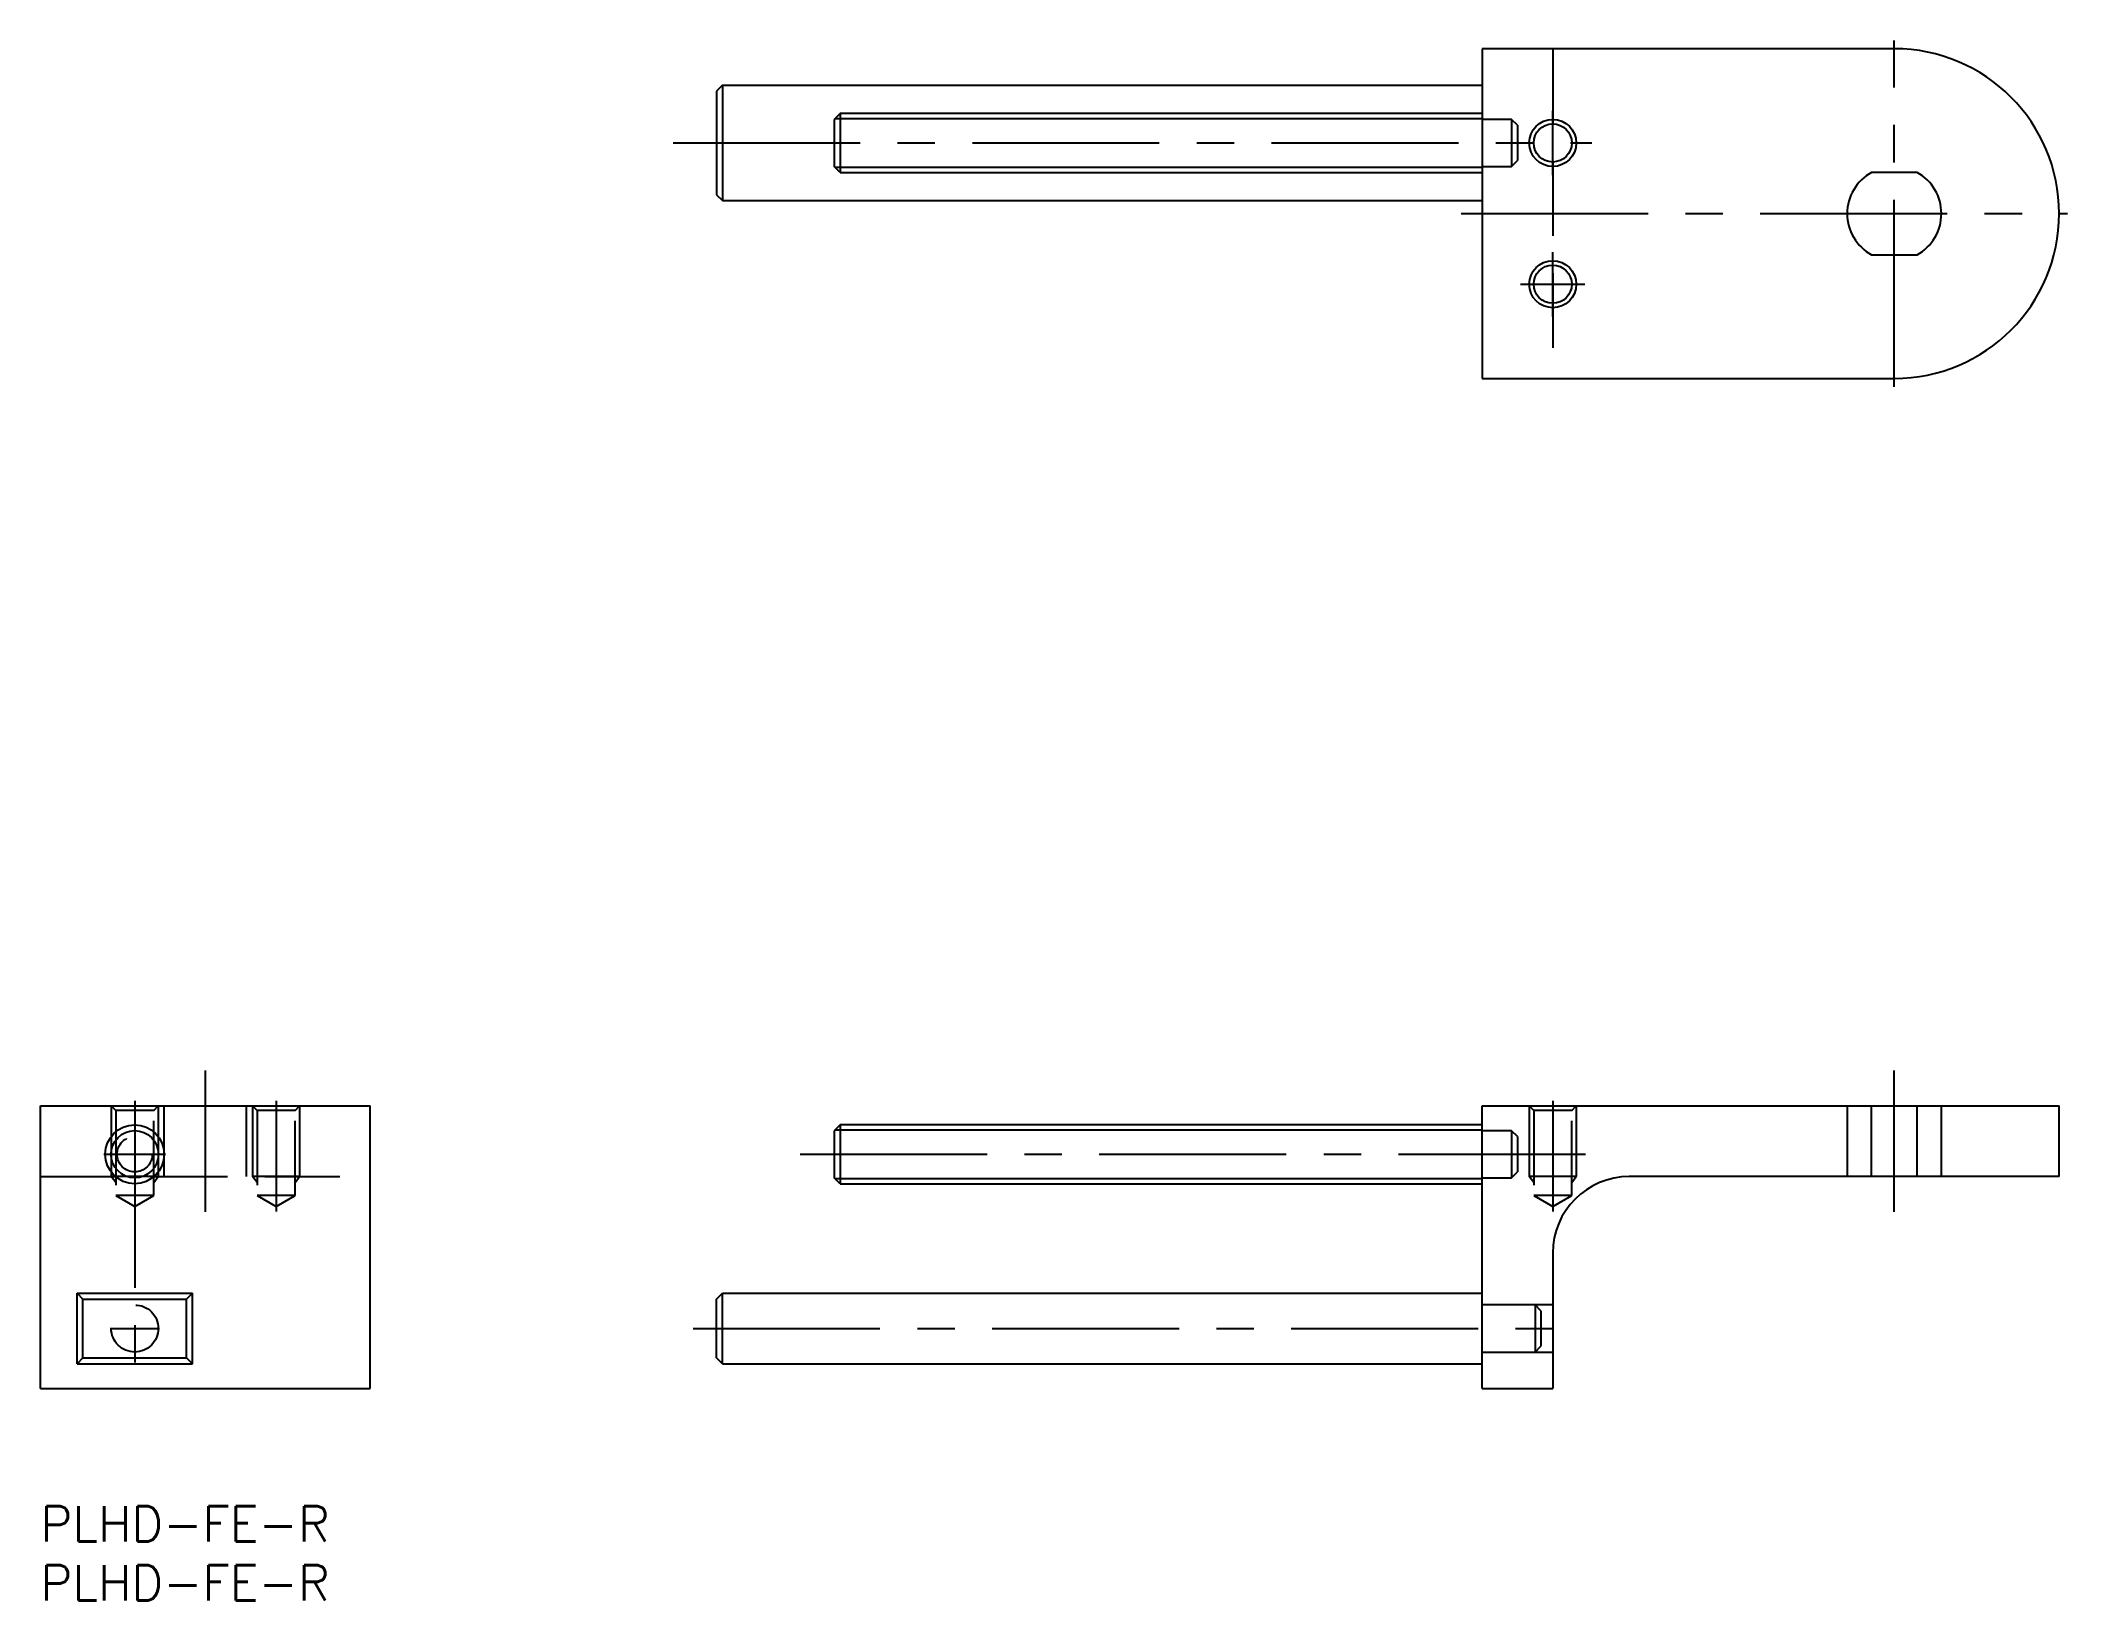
# Model space of a CAD drawing. Extents: x 0 to 172, y -8 to 124.
import ezdxf

# ---------------------------------------------------------------- set-up
doc = ezdxf.new("R2010")
doc.units = 0
doc.header["$LTSCALE"] = 0.5
doc.linetypes.add('CENTER', pattern=[50.8, 31.75, -6.35, 6.35, -6.35])
doc.linetypes.add('DASHED', pattern=[19.05, 12.7, -6.35])
for name, color, linetype in [('MSM_CENTER', 1, 'CENTER'), ('MSM_CONTINUOUS', 7, 'CONTINUOUS'), ('MSM_DASHED', 4, 'DASHED'), ('MSM_NARROW', 5, 'CONTINUOUS'), ('MSM_PART_NUMBER', 7, 'CONTINUOUS')]:
    doc.layers.add(name, color=color, linetype=linetype)
doc.styles.get("Standard").update_dxf_attribs({"font": 'txt.shx', "height": 3, "bigfont": 'bigfont.shx'})

msp = doc.modelspace()

# ---------------------------------------------------------------- linework, layer by layer
at = {"layer": 'MSM_CENTER'}
for p, q in [((157.4, 95.09), (157.4, 124.49)), ((128.4, 113.06), (128.4, 118.52)), ((53.72, 115.79), (131.71, 115.79)), ((120.62, 109.79), (172.1, 109.79)), ((128.4, 101.06), (128.4, 106.52)), ((125.67, 103.79), (131.13, 103.79)), ((14, 25), (14, 37)), ((157.4, 25), (157.4, 37)), ((8, 34.43), (8, 11.33)), ((20, 34.43), (20, 25.04)), ((128.4, 34.43), (128.4, 25.04)), ((5.38, 29.9), (10.62, 29.9)), ((64.5, 29.9), (131.71, 29.9)), ((5.9, 15.1), (10.1, 15.1)), ((55.4, 15.1), (128.7, 15.1))]:
    msp.add_line(p, q, dxfattribs=at)
at = {"layer": 'MSM_CONTINUOUS'}
for p, q in [((157.4, 123.79), (122.4, 123.79)), ((122.4, 123.79), (122.4, 95.79)), ((57.9, 120.69), (57.4, 120.19)), ((57.9, 120.69), (122.4, 120.69)), ((57.9, 120.69), (57.9, 110.89)), ((57.4, 120.19), (57.4, 111.39)), ((67.9, 118.29), (67.4, 117.79)), ((67.4, 117.79), (67.4, 113.79)), ((122.4, 118.29), (67.9, 118.29)), ((67.9, 118.29), (67.9, 113.29)), ((67.9, 113.29), (67.4, 113.79)), ((67.9, 113.29), (122.4, 113.29)), ((159.34, 113.29), (155.47, 113.29)), ((57.4, 111.39), (57.9, 110.89)), ((57.9, 110.89), (122.4, 110.89)), ((155.47, 106.29), (159.34, 106.29)), ((122.4, 95.79), (157.4, 95.79)), ((0, 34), (28, 34)), ((0, 10), (0, 34)), ((28, 10), (28, 34)), ((122.4, 34), (171.4, 34)), ((122.4, 10), (122.4, 34)), ((171.4, 28), (171.4, 34)), ((67.9, 32.4), (67.4, 31.9)), ((67.4, 31.9), (67.4, 27.9)), ((122.4, 32.4), (67.9, 32.4)), ((67.9, 32.4), (67.9, 27.4)), ((67.9, 27.4), (67.4, 27.9)), ((171.4, 28), (134.9, 28)), ((67.9, 27.4), (122.4, 27.4)), ((128.4, 21.5), (128.4, 10)), ((3.1, 18.1), (12.9, 18.1)), ((3.1, 12.1), (3.1, 18.1)), ((3.1, 18.1), (3.6, 17.6)), ((3.6, 17.6), (12.4, 17.6)), ((3.6, 12.6), (3.6, 17.6)), ((12.4, 17.6), (12.9, 18.1)), ((12.4, 12.6), (12.4, 17.6)), ((12.9, 12.1), (12.9, 18.1)), ((57.4, 17.6), (57.9, 18.1)), ((57.4, 12.6), (57.4, 17.6)), ((57.9, 18.1), (122.4, 18.1)), ((57.9, 12.1), (57.9, 18.1)), ((3.6, 12.6), (3.1, 12.1)), ((3.1, 12.1), (12.9, 12.1)), ((3.6, 12.6), (12.4, 12.6)), ((12.9, 12.1), (12.4, 12.6)), ((57.9, 12.1), (57.4, 12.6)), ((57.9, 12.1), (122.4, 12.1)), ((0, 10), (28, 10)), ((122.4, 10), (128.4, 10))]:
    msp.add_line(p, q, dxfattribs=at)
for centre, radius in [((128.4, 115.79), 1.62), ((128.4, 103.79), 1.62), ((8, 29.9), 2.5)]:
    msp.add_circle(centre, radius, dxfattribs=at)
for centre, radius, start, end in [((157.4, 109.79), 14, 270, 90), ((157.4, 109.79), 4, 118.955, 241.045), ((157.4, 109.79), 4, 298.955, 61.045), ((134.9, 21.5), 6.5, 90, 180)]:
    msp.add_arc(centre, radius, start, end, dxfattribs=at)
at = {"layer": 'MSM_DASHED'}
for p, q in [((128.4, 123.79), (128.4, 95.79)), ((124.9, 117.79), (122.4, 117.79)), ((124.9, 117.79), (124.9, 113.79)), ((125.4, 117.29), (124.9, 117.79)), ((125.4, 117.29), (125.4, 114.29)), ((122.4, 113.79), (124.9, 113.79)), ((124.9, 113.79), (125.4, 114.29)), ((6, 34), (6.38, 33.62)), ((6, 34), (6, 28)), ((6.38, 33.62), (6.38, 26.4)), ((9.62, 33.62), (6.38, 33.62)), ((9.62, 33.62), (10, 34)), ((9.62, 26.4), (9.62, 33.62)), ((10, 34), (10, 28)), ((10.5, 28), (10.5, 34)), ((17.5, 28), (17.5, 34)), ((18, 34), (18.38, 33.62)), ((18, 34), (18, 28)), ((18.38, 33.62), (18.38, 26.4)), ((21.62, 33.62), (18.38, 33.62)), ((21.62, 33.62), (22, 34)), ((21.62, 26.4), (21.62, 33.62)), ((22, 34), (22, 28)), ((126.4, 34), (126.78, 33.62)), ((126.4, 34), (126.4, 28)), ((126.78, 33.62), (126.78, 26.4)), ((130.02, 33.62), (126.78, 33.62)), ((130.02, 33.62), (130.4, 34)), ((130.02, 26.4), (130.02, 33.62)), ((130.4, 34), (130.4, 28)), ((153.4, 34), (153.4, 28)), ((155.47, 28), (155.47, 34)), ((159.34, 28), (159.34, 34)), ((161.4, 28), (161.4, 34)), ((124.9, 31.9), (122.4, 31.9)), ((125.4, 31.4), (124.9, 31.9)), ((124.9, 31.9), (124.9, 27.9)), ((125.4, 31.4), (125.4, 28.4)), ((130.4, 31.4), (130.4, 28.4)), ((0, 28), (28, 28)), ((6.38, 27.5), (6, 28)), ((10, 28), (6, 28)), ((9.62, 27.5), (10, 28)), ((18.38, 27.5), (18, 28)), ((22, 28), (18, 28)), ((21.62, 27.5), (22, 28)), ((122.4, 27.9), (124.9, 27.9)), ((124.9, 27.9), (125.4, 28.4)), ((130.4, 28), (126.4, 28)), ((126.78, 27.5), (126.4, 28)), ((130.02, 27.5), (130.4, 28)), ((6.38, 26.4), (8, 25.46)), ((9.62, 26.4), (6.38, 26.4)), ((8, 25.46), (9.62, 26.4)), ((18.38, 26.4), (20, 25.46)), ((21.62, 26.4), (18.38, 26.4)), ((20, 25.46), (21.62, 26.4)), ((126.78, 26.4), (128.4, 25.46)), ((130.02, 26.4), (126.78, 26.4)), ((128.4, 25.46), (130.02, 26.4)), ((128.4, 17.1), (122.4, 17.1)), ((127.4, 16.6), (126.9, 17.1)), ((126.9, 17.1), (126.9, 13.1)), ((127.4, 16.6), (127.4, 13.6)), ((122.4, 13.1), (128.4, 13.1)), ((126.9, 13.1), (127.4, 13.6))]:
    msp.add_line(p, q, dxfattribs=at)
for centre, radius in [((8, 29.9), 1.5), ((8, 15.1), 2)]:
    msp.add_circle(centre, radius, dxfattribs=at)
at = {"layer": 'MSM_NARROW'}
for p, q in [((67.47, 117.86), (122.4, 117.86)), ((67.47, 113.72), (122.4, 113.72)), ((67.47, 31.97), (122.4, 31.97)), ((67.47, 27.83), (122.4, 27.83))]:
    msp.add_line(p, q, dxfattribs=at)
for centre, radius in [((128.4, 115.79), 2), ((128.4, 103.79), 2), ((8, 29.9), 2.01)]:
    msp.add_circle(centre, radius, dxfattribs=at)

# ---------------------------------------------------------------- texts
at = {"layer": 'MSM_PART_NUMBER'}
for p in [(0, -3), (0, -8)]:
    msp.add_text('PLHD-FE-R', height=3, dxfattribs=at).set_placement(p)

doc.saveas('drawing.dxf')
